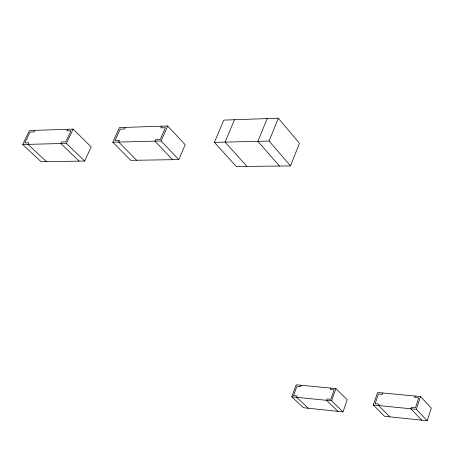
<?xml version="1.0" encoding="UTF-8"?>
<svg xmlns="http://www.w3.org/2000/svg" width="454" height="454" viewBox="0 0 454 454"><rect width="100%" height="100%" fill="white"/><g stroke="black" fill="none" stroke-linecap="round" stroke-linejoin="round"><path stroke-width="0.68" d="M427.208 420.762L431.3 408.084L420.529 396.558L377.58 392.5L373.319 405.013L384.47 416.261L427.208 420.762L416.352 409.343L373.319 405.013M416.352 409.343L420.529 396.558M415.07 396.041L414.604 397.454L418.696 397.846L415.444 407.777L411.341 407.369L410.876 408.793L421.777 420.188M382.858 392.999L382.387 394.384L378.426 394.01L375.112 403.754L379.079 404.145L378.608 405.547L389.719 416.812M342.991 411.891L347.231 399.736L335.915 388.562L296.19 384.805L291.797 396.819L303.437 407.732L342.991 411.891L331.579 400.82L291.797 396.819M330.864 388.085L330.381 389.436L334.167 389.799L330.796 399.321L327.005 398.947L326.522 400.309L337.963 411.364M331.579 400.82L335.915 388.562M301.076 385.264L300.588 386.598L296.922 386.252L293.505 395.599L297.177 395.967L296.689 397.307L308.3 408.242M290.532 165.903L299.43 143.316L278.319 118.199L223.777 120.111L214.39 142.374L236.347 166.533L290.532 165.903L269.08 141.063L214.39 142.374M269.08 141.063L278.319 118.199M267.173 118.59L257.906 141.336L279.465 166.033M234.451 119.737L225.088 142.119L246.953 166.408M178.785 159.592L185.192 144.724L167.691 125.991L119.447 127.585L112.791 142.221L130.752 160.336L178.785 159.592L161.096 140.995L112.791 142.221M161.096 140.995L167.691 125.991M161.528 126.195L160.795 127.852L165.415 127.699L160.285 139.361L155.66 139.486L154.922 141.154L172.651 159.689M125.349 127.387L124.612 129.01L120.185 129.157L115.004 140.547L119.436 140.434L118.698 142.068L136.626 160.245M84.626 161.051L91.158 146.892L73.145 129.112L29.453 130.553L22.7 144.497L41.076 161.726L84.626 161.051L66.432 143.39L22.7 144.497M66.432 143.39L73.145 129.112M67.567 129.294L66.823 130.871L71.006 130.735L65.785 141.835L61.602 141.943L60.847 143.532L79.064 161.142M34.799 130.372L34.056 131.921L30.038 132.052L24.788 142.908L28.806 142.806L28.052 144.366L46.404 161.647"/></g></svg>
